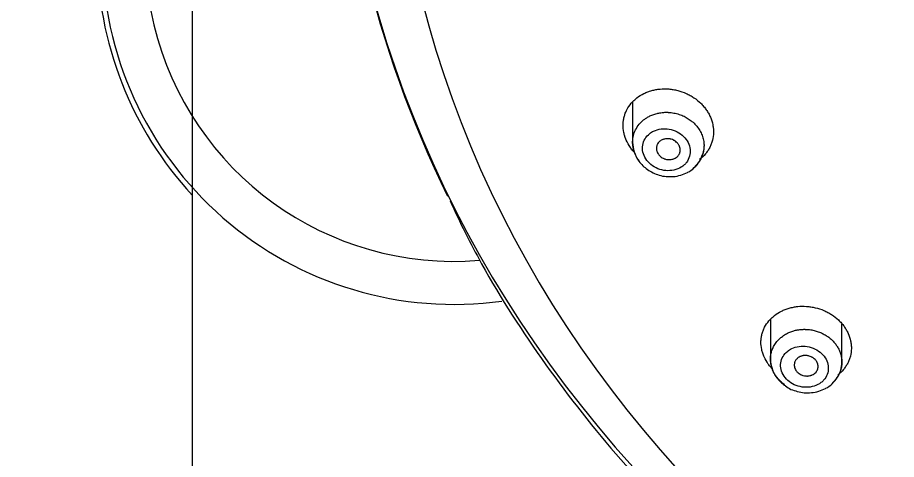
# Model space of a CAD drawing. Header units: millimetres. Extents: x 6110 to 6704, y -2661 to -1821.
# Drawn here: x 6320.92 to 6330.16, y -2176.34 to -2171.71 of the extents above; entities that cross this region are included whole.
import ezdxf

# ---------------------------------------------------------------- set-up
doc = ezdxf.new("R2010")
doc.units = ezdxf.units.MM
doc.header["$LTSCALE"] = 0.1
doc.linetypes.add('HIDDEN2', pattern=[4.7625, 3.175, -1.5875])
doc.layers.add('1', color=4, linetype='HIDDEN2', lineweight=13)
doc.layers.add('DIM', color=3, linetype='Continuous', lineweight=9)

msp = doc.modelspace()

# ---------------------------------------------------------------- hatches: boundary and pattern name
at = {"layer": 'DIM'}
h = msp.add_hatch(dxfattribs=at)
h.set_pattern_fill('ANSI31', color=2)
edge = h.paths.add_edge_path()
edge.add_line((6619.6172, -2595.9805), (6619.6172, -1962.2056))
edge.add_line((6634.6172, -1966.1101), (6619.6172, -1966.1101))
edge.add_line((6634.6172, -2610.9805), (6634.6172, -1966.1101))
edge.add_line((6634.6172, -2610.9805), (6184.4567, -2610.9805))
edge.add_line((6619.6172, -2595.9805), (6184.4567, -2595.9805))
edge.add_line((6184.4567, -2610.9805), (6184.4567, -2595.9805))

# ---------------------------------------------------------------- linework, layer by layer
at = {"layer": '1', "color": 7, "linetype": 'Continuous', "lineweight": -3}
for p, q in [((6322.7574, -2170.522), (6322.7574, -2216.4246)), ((6327.384, -2172.5949), (6327.384, -2173.0164)), ((6328.8322, -2174.8762), (6328.8322, -2175.2922)), ((6329.5822, -2175.3224), (6329.5822, -2174.9259))]:
    msp.add_line(p, q, dxfattribs=at)
for radius, start, end in [(3.2435, 112.42688, 274.725), (3.7496, 180, 222.82875), (3.6951, 180, 277.83562)]:
    msp.add_arc((6325.5074, -2171.022), radius, start, end, dxfattribs=at)
for centre, major_axis, start_param, end_param in [((6338.0093, -2168.509), (-13.75, 0), 3.141606, 7.301236), ((6338.0093, -2168.8384), (13.1753, 0), 4.984867, 10.723113), ((6338.0093, -2168.5303), (-13.75, 0), 5.884468, 6.700528)]:
    msp.add_ellipse(centre, major_axis=major_axis, ratio=0.906308, start_param=start_param, end_param=end_param, dxfattribs=at)
for points, knots in [([(6327.396, -2173.1144), (6327.3932, -2173.1113), (6327.3904, -2173.1081), (6327.3828, -2173.0992), (6327.378, -2173.0933), (6327.3688, -2173.0814), (6327.3644, -2173.0754), (6327.343, -2173.0449), (6327.3288, -2173.0196), (6327.3144, -2172.9867), (6327.3103, -2172.9767), (6327.3067, -2172.9666), (6327.3043, -2172.9598), (6327.3032, -2172.9564), (6327.2978, -2172.9394), (6327.2943, -2172.9257), (6327.286, -2172.8847), (6327.2835, -2172.8573), (6327.2842, -2172.823), (6327.2846, -2172.8161), (6327.2856, -2172.8024), (6327.2864, -2172.7957), (6327.2891, -2172.7755), (6327.2943, -2172.7491), (6327.3025, -2172.7234), (6327.3097, -2172.7045), (6327.3123, -2172.6982), (6327.3179, -2172.6858), (6327.3209, -2172.6796), (6327.3365, -2172.6495), (6327.3516, -2172.6271), (6327.3781, -2172.5957), (6327.3876, -2172.5856), (6327.4079, -2172.5663), (6327.4185, -2172.5572), (6327.4518, -2172.5316), (6327.4759, -2172.5166), (6327.5084, -2172.5006), (6327.5151, -2172.4976), (6327.5285, -2172.4917), (6327.5353, -2172.489), (6327.5559, -2172.4812), (6327.584, -2172.4721), (6327.613, -2172.4655), (6327.6352, -2172.4616), (6327.6426, -2172.4604), (6327.6577, -2172.4584), (6327.6653, -2172.4575), (6327.7036, -2172.4541), (6327.7342, -2172.454), (6327.7804, -2172.4578), (6327.7958, -2172.4598), (6327.8189, -2172.4637), (6327.8267, -2172.4651), (6327.8421, -2172.4684), (6327.8497, -2172.4702), (6327.8877, -2172.48), (6327.9172, -2172.4902), (6327.96, -2172.5093), (6327.974, -2172.5163), (6328.0016, -2172.5315), (6328.0148, -2172.5396), (6328.0533, -2172.5655), (6328.0771, -2172.5847), (6328.1045, -2172.6113), (6328.1099, -2172.6167), (6328.1203, -2172.6278), (6328.1254, -2172.6335), (6328.1401, -2172.6506), (6328.1583, -2172.6742), (6328.174, -2172.6989), (6328.1847, -2172.718), (6328.1881, -2172.7244), (6328.1947, -2172.7375), (6328.1978, -2172.7441), (6328.2123, -2172.7773), (6328.2208, -2172.8043), (6328.2292, -2172.8453), (6328.2312, -2172.859), (6328.2331, -2172.8798), (6328.2335, -2172.8868), (6328.234, -2172.9006), (6328.234, -2172.9075), (6328.2333, -2172.9417), (6328.2296, -2172.9685), (6328.2213, -2173.0014), (6328.2194, -2173.0079), (6328.2153, -2173.0209), (6328.213, -2173.0274), (6328.2058, -2173.0464), (6328.1947, -2173.071), (6328.181, -2173.0943), (6328.1696, -2173.1113), (6328.1656, -2173.1169), (6328.1574, -2173.1279), (6328.1531, -2173.1333), (6328.1307, -2173.1598), (6328.1105, -2173.179), (6328.088, -2173.1964)], [0, 0, 0, 0, 0.005901, 0.005901, 0.016477, 0.016477, 0.027052, 0.027052, 0.069354, 0.069354, 0.07993, 0.085218, 0.085218, 0.090505, 0.090505, 0.111656, 0.111656, 0.153959, 0.153959, 0.164534, 0.164534, 0.17511, 0.17511, 0.196261, 0.217412, 0.217412, 0.227987, 0.227987, 0.238563, 0.238563, 0.280865, 0.280865, 0.302016, 0.302016, 0.323167, 0.323167, 0.365469, 0.365469, 0.376044, 0.376044, 0.38662, 0.38662, 0.407771, 0.428922, 0.428922, 0.439498, 0.439498, 0.450073, 0.450073, 0.492375, 0.492375, 0.513526, 0.513526, 0.524102, 0.524102, 0.534677, 0.534677, 0.576979, 0.576979, 0.59813, 0.59813, 0.619281, 0.619281, 0.661583, 0.661583, 0.672159, 0.672159, 0.682734, 0.682734, 0.703885, 0.725037, 0.725037, 0.735612, 0.735612, 0.746188, 0.746188, 0.78849, 0.78849, 0.809641, 0.809641, 0.820216, 0.820216, 0.830792, 0.830792, 0.873094, 0.873094, 0.883669, 0.883669, 0.894245, 0.894245, 0.915396, 0.936547, 0.936547, 0.947122, 0.947122, 0.957698, 0.957698, 1, 1, 1, 1]), ([(6327.384, -2173.0166), (6327.384, -2173.0031), (6327.3863, -2172.9687), (6327.4001, -2172.9135), (6327.4306, -2172.8529), (6327.4669, -2172.8097), (6327.5001, -2172.7807), (6327.5259, -2172.7619), (6327.5578, -2172.7432), (6327.5963, -2172.7259), (6327.6376, -2172.713), (6327.6768, -2172.7053), (6327.7091, -2172.702), (6327.732, -2172.7011), (6327.7477, -2172.7013), (6327.7751, -2172.7022), (6327.8177, -2172.7072), (6327.8733, -2172.7216), (6327.9239, -2172.7421), (6327.9687, -2172.7673), (6328.011, -2172.7983), (6328.0499, -2172.8359), (6328.0839, -2172.8807), (6328.1097, -2172.9292), (6328.1268, -2172.9802), (6328.1332, -2173.0214), (6328.134, -2173.0452), (6328.134, -2173.0515)], [0, 0, 0, 0, 0.038503, 0.099026, 0.163435, 0.231744, 0.256694, 0.285879, 0.319299, 0.356951, 0.398333, 0.43297, 0.460856, 0.481989, 0.491702, 0.501197, 0.551952, 0.600394, 0.646529, 0.69036, 0.731895, 0.782176, 0.832278, 0.882221, 0.932019, 0.981692, 1, 1, 1, 1]), ([(6327.9253, -2173.2534), (6327.9253, -2173.2534), (6327.9253, -2173.2534), (6327.9341, -2173.2454), (6327.9421, -2173.2367), (6327.9641, -2173.2082), (6327.9753, -2173.1861), (6327.9883, -2173.14), (6327.9904, -2173.1154), (6327.9853, -2173.0668), (6327.978, -2173.0422), (6327.955, -2172.9961), (6327.9389, -2172.9741), (6327.9, -2172.9357), (6327.8766, -2172.9189), (6327.8259, -2172.8928), (6327.7977, -2172.8833), (6327.7411, -2172.8731), (6327.7118, -2172.8722), (6327.6561, -2172.8791), (6327.629, -2172.8869), (6327.5901, -2172.9056), (6327.5762, -2172.9141), (6327.5437, -2172.9394), (6327.5268, -2172.9583), (6327.5019, -2172.9999), (6327.4934, -2173.023), (6327.486, -2173.0703), (6327.4869, -2173.0951), (6327.4977, -2173.1434), (6327.5078, -2173.1675), (6327.536, -2173.2117), (6327.5546, -2173.2325), (6327.5977, -2173.2676), (6327.6229, -2173.2824), (6327.6762, -2173.3038), (6327.7051, -2173.3108), (6327.7622, -2173.3157), (6327.7912, -2173.3138), (6327.845, -2173.3018), (6327.8706, -2173.2915), (6327.9045, -2173.2706), (6327.9154, -2173.2624), (6327.9253, -2173.2534)], [0, 0, 0, 0, 0.000004, 0.000004, 0.025037, 0.025037, 0.077949, 0.077949, 0.130397, 0.130397, 0.182918, 0.182918, 0.236031, 0.236031, 0.290023, 0.290023, 0.344793, 0.344793, 0.399822, 0.399822, 0.454843, 0.454843, 0.488238, 0.488238, 0.541709, 0.541709, 0.594408, 0.594408, 0.646778, 0.646778, 0.699415, 0.699415, 0.752811, 0.752811, 0.807124, 0.807124, 0.862085, 0.862085, 0.917131, 0.917131, 0.971685, 0.971685, 1, 1, 1, 1]), ([(6327.4566, -2173.2163), (6327.4504, -2173.2085), (6327.4377, -2173.1911), (6327.4208, -2173.1629), (6327.4064, -2173.1321), (6327.3954, -2173.1004), (6327.3879, -2173.0681), (6327.3846, -2173.0401), (6327.384, -2173.0229), (6327.384, -2173.0166)], [0, 0, 0, 0, 0.132592, 0.288625, 0.444306, 0.599655, 0.754697, 0.909452, 1, 1, 1, 1]), ([(6327.3841, -2173.0174), (6327.3847, -2173.0517), (6327.3959, -2173.1203), (6327.4471, -2173.2211), (6327.5379, -2173.3091), (6327.6414, -2173.3571), (6327.7159, -2173.3747), (6327.7452, -2173.3748), (6327.7501, -2173.3747)], [0, 0, 0, 0, 0.1845, 0.386355, 0.606335, 0.846399, 0.974381, 1, 1, 1, 1]), ([(6327.8422, -2173.1758), (6327.836, -2173.1801), (6327.8295, -2173.1839), (6327.819, -2173.1885), (6327.8155, -2173.1899), (6327.8081, -2173.1924), (6327.8043, -2173.1935), (6327.7928, -2173.1962), (6327.7849, -2173.1973), (6327.7729, -2173.198), (6327.7689, -2173.1981), (6327.7607, -2173.1978), (6327.7566, -2173.1975), (6327.7444, -2173.1961), (6327.7364, -2173.1945), (6327.7245, -2173.191), (6327.7206, -2173.1897), (6327.7128, -2173.1867), (6327.7091, -2173.185), (6327.698, -2173.1796), (6327.691, -2173.1755), (6327.6777, -2173.1658), (6327.6717, -2173.1606), (6327.6634, -2173.152), (6327.6608, -2173.149), (6327.6559, -2173.1428), (6327.6536, -2173.1396), (6327.6473, -2173.1298), (6327.6438, -2173.123), (6327.6397, -2173.1125), (6327.6385, -2173.1089), (6327.6365, -2173.1017), (6327.6358, -2173.0981), (6327.6341, -2173.0873), (6327.6337, -2173.0801), (6327.6344, -2173.0693), (6327.6349, -2173.0657), (6327.6361, -2173.0587), (6327.6378, -2173.0518), (6327.6402, -2173.0451), (6327.6431, -2173.0386), (6327.6447, -2173.0354), (6327.65, -2173.026), (6327.6543, -2173.0203), (6327.6616, -2173.0122), (6327.6643, -2173.0097), (6327.6698, -2173.0048), (6327.6727, -2173.0025), (6327.6818, -2172.996), (6327.6883, -2172.9923), (6327.6988, -2172.9876), (6327.7025, -2172.9862), (6327.7098, -2172.9837), (6327.7136, -2172.9826), (6327.725, -2172.9799), (6327.7329, -2172.9788), (6327.7491, -2172.9779), (6327.7572, -2172.9781), (6327.7693, -2172.9795), (6327.7734, -2172.9801), (6327.7814, -2172.9818), (6327.7855, -2172.9828), (6327.7974, -2172.9862), (6327.8051, -2172.9892), (6327.8161, -2172.9946), (6327.8198, -2172.9965), (6327.8268, -2173.0008), (6327.8303, -2173.003), (6327.8401, -2173.0101), (6327.8462, -2173.0154), (6327.8545, -2173.024), (6327.8571, -2173.0271), (6327.862, -2173.0332), (6327.8666, -2173.0396), (6327.8704, -2173.0462), (6327.873, -2173.0513), (6327.8739, -2173.053), (6327.8754, -2173.0565), (6327.8762, -2173.0582), (6327.8796, -2173.0671), (6327.8816, -2173.0742), (6327.8833, -2173.085), (6327.8837, -2173.0887), (6327.884, -2173.0959), (6327.884, -2173.0996), (6327.8833, -2173.1103), (6327.882, -2173.1173), (6327.8789, -2173.1276), (6327.8777, -2173.1309), (6327.8749, -2173.1375), (6327.8717, -2173.1439), (6327.8678, -2173.1498), (6327.8635, -2173.1556), (6327.8612, -2173.1585), (6327.8538, -2173.1666), (6327.8483, -2173.1714), (6327.8422, -2173.1758)], [0, 0, 0, 0, 0.03125, 0.03125, 0.046875, 0.046875, 0.0625, 0.0625, 0.09375, 0.09375, 0.109375, 0.109375, 0.125, 0.125, 0.15625, 0.15625, 0.171875, 0.171875, 0.1875, 0.1875, 0.21875, 0.21875, 0.25, 0.25, 0.265625, 0.265625, 0.28125, 0.28125, 0.3125, 0.3125, 0.328125, 0.328125, 0.34375, 0.34375, 0.375, 0.375, 0.390625, 0.390625, 0.40625, 0.421875, 0.421875, 0.4375, 0.4375, 0.46875, 0.46875, 0.484375, 0.484375, 0.5, 0.5, 0.53125, 0.53125, 0.546875, 0.546875, 0.5625, 0.5625, 0.59375, 0.59375, 0.625, 0.625, 0.640625, 0.640625, 0.65625, 0.65625, 0.6875, 0.6875, 0.703125, 0.703125, 0.71875, 0.71875, 0.75, 0.75, 0.765625, 0.765625, 0.78125, 0.796875, 0.796875, 0.804687, 0.804687, 0.8125, 0.8125, 0.84375, 0.84375, 0.859375, 0.859375, 0.875, 0.875, 0.90625, 0.90625, 0.921875, 0.921875, 0.9375, 0.953125, 0.953125, 0.96875, 0.96875, 1, 1, 1, 1]), ([(6328.134, -2173.0515), (6328.134, -2173.061), (6328.1328, -2173.0871), (6328.1274, -2173.1165), (6328.1216, -2173.136), (6328.1205, -2173.1396)], [0, 0, 0, 0, 0.316571, 0.873289, 1, 1, 1, 1]), ([(6327.9619, -2173.3313), (6327.9626, -2173.331), (6327.9894, -2173.3201), (6328.0339, -2173.2828), (6328.0887, -2173.22), (6328.1113, -2173.1698), (6328.1195, -2173.1433)], [0, 0, 0, 0, 0.00832, 0.333354, 0.669816, 1, 1, 1, 1]), ([(6328.1205, -2173.1396), (6328.1164, -2173.1526), (6328.1047, -2173.1822), (6328.0784, -2173.2264), (6328.0532, -2173.2552), (6328.0389, -2173.2687)], [0, 0, 0, 0, 0.267969, 0.62606, 1, 1, 1, 1]), ([(6327.7501, -2173.3747), (6327.7708, -2173.3766), (6327.8177, -2173.3772), (6327.8907, -2173.3634), (6327.9386, -2173.3438), (6327.9619, -2173.3313)], [0, 0, 0, 0, 0.276764, 0.634908, 1, 1, 1, 1]), ([(6325.4662, -2173.63), (6325.5679, -2173.8542), (6325.8634, -2174.4465), (6326.4568, -2175.3608), (6327.2417, -2176.3581), (6328.1332, -2177.2793), (6329.1185, -2178.1175), (6330.1898, -2178.8631), (6331.3353, -2179.5125), (6332.5483, -2180.0467), (6333.3933, -2180.3577), (6333.8352, -2180.4704), (6333.8448, -2180.4729)], [0, 0, 0, 0, 0.068553, 0.18436, 0.300257, 0.416246, 0.532326, 0.648492, 0.764733, 0.881039, 0.997401, 1, 1, 1, 1]), ([(6328.8443, -2175.386), (6328.8417, -2175.3833), (6328.8392, -2175.3805), (6328.8342, -2175.3749), (6328.8318, -2175.372), (6328.827, -2175.3663), (6328.8246, -2175.3635), (6328.8177, -2175.3548), (6328.8132, -2175.349), (6328.7919, -2175.3194), (6328.7775, -2175.2947), (6328.763, -2175.2626), (6328.7603, -2175.2562), (6328.7552, -2175.2431), (6328.7528, -2175.2364), (6328.7463, -2175.2166), (6328.7427, -2175.2033), (6328.7343, -2175.1634), (6328.7317, -2175.1366), (6328.7323, -2175.103), (6328.7326, -2175.0963), (6328.7337, -2175.083), (6328.7344, -2175.0764), (6328.737, -2175.0567), (6328.742, -2175.0309), (6328.75, -2175.0057), (6328.7571, -2174.9871), (6328.7597, -2174.981), (6328.7651, -2174.9687), (6328.768, -2174.9627), (6328.7834, -2174.9332), (6328.7983, -2174.911), (6328.8202, -2174.8851), (6328.8247, -2174.88), (6328.8341, -2174.8701), (6328.8389, -2174.8652), (6328.854, -2174.8508), (6328.8645, -2174.8417), (6328.8975, -2174.8161), (6328.9214, -2174.8011), (6328.9538, -2174.785), (6328.9604, -2174.7819), (6328.9738, -2174.7759), (6328.9806, -2174.7731), (6329.0011, -2174.7652), (6329.0291, -2174.7559), (6329.0581, -2174.749), (6329.0803, -2174.7447), (6329.0877, -2174.7434), (6329.1028, -2174.7412), (6329.1104, -2174.7403), (6329.1487, -2174.7363), (6329.1795, -2174.7358), (6329.2258, -2174.7389), (6329.2413, -2174.7406), (6329.2645, -2174.7441), (6329.2723, -2174.7455), (6329.2878, -2174.7485), (6329.2955, -2174.7502), (6329.3337, -2174.7592), (6329.3633, -2174.769), (6329.3992, -2174.7842), (6329.4063, -2174.7874), (6329.4204, -2174.7941), (6329.4274, -2174.7976), (6329.4482, -2174.8086), (6329.4616, -2174.8164), (6329.5003, -2174.8414), (6329.5242, -2174.86), (6329.5518, -2174.8859), (6329.5572, -2174.8912), (6329.5676, -2174.9019), (6329.5727, -2174.9074), (6329.5874, -2174.9241), (6329.6058, -2174.947), (6329.6215, -2174.9711), (6329.6323, -2174.9897), (6329.6358, -2174.996), (6329.6423, -2175.0087), (6329.6455, -2175.0152), (6329.66, -2175.0475), (6329.6686, -2175.0737), (6329.6771, -2175.1138), (6329.6792, -2175.1272), (6329.6812, -2175.1476), (6329.6816, -2175.1543), (6329.6821, -2175.1678), (6329.6822, -2175.1745), (6329.6816, -2175.2079), (6329.6781, -2175.2341), (6329.67, -2175.2664), (6329.6681, -2175.2728), (6329.6641, -2175.2855), (6329.6619, -2175.2918), (6329.6548, -2175.3105), (6329.6439, -2175.3347), (6329.6304, -2175.3576), (6329.6192, -2175.3743), (6329.6153, -2175.3798), (6329.6071, -2175.3907), (6329.6028, -2175.396), (6329.5808, -2175.4222), (6329.5608, -2175.4413), (6329.5385, -2175.4586)], [0, 0, 0, 0, 0.005375, 0.005375, 0.010666, 0.010666, 0.015957, 0.015957, 0.026538, 0.026538, 0.068862, 0.068862, 0.079443, 0.079443, 0.090024, 0.090024, 0.111187, 0.111187, 0.153511, 0.153511, 0.164092, 0.164092, 0.174673, 0.174673, 0.195835, 0.216998, 0.216998, 0.227579, 0.227579, 0.23816, 0.23816, 0.280484, 0.280484, 0.291065, 0.291065, 0.301647, 0.301647, 0.322809, 0.322809, 0.365133, 0.365133, 0.375714, 0.375714, 0.386295, 0.386295, 0.407458, 0.42862, 0.42862, 0.439201, 0.439201, 0.449782, 0.449782, 0.492107, 0.492107, 0.513269, 0.513269, 0.52385, 0.52385, 0.534431, 0.534431, 0.576755, 0.576755, 0.587337, 0.587337, 0.597918, 0.597918, 0.61908, 0.61908, 0.661404, 0.661404, 0.671986, 0.671986, 0.682567, 0.682567, 0.703729, 0.724891, 0.724891, 0.735472, 0.735472, 0.746053, 0.746053, 0.788378, 0.788378, 0.80954, 0.80954, 0.820121, 0.820121, 0.830702, 0.830702, 0.873027, 0.873027, 0.883608, 0.883608, 0.894189, 0.894189, 0.915351, 0.936513, 0.936513, 0.947094, 0.947094, 0.957676, 0.957676, 1, 1, 1, 1]), ([(6328.8322, -2175.2924), (6328.8321, -2175.2875), (6328.8326, -2175.2697), (6328.8363, -2175.2384), (6328.8469, -2175.1984), (6328.8645, -2175.1575), (6328.8903, -2175.1168), (6328.9188, -2175.0847), (6328.9459, -2175.0609), (6328.9678, -2175.0447), (6328.99, -2175.0307), (6329.0121, -2175.0189), (6329.0339, -2175.009), (6329.0552, -2175.0009), (6329.0757, -2174.9945), (6329.0952, -2174.9894), (6329.1137, -2174.9856), (6329.131, -2174.9828), (6329.1471, -2174.9809), (6329.1618, -2174.9798), (6329.1751, -2174.9791), (6329.1871, -2174.9789), (6329.1976, -2174.979), (6329.2121, -2174.9795), (6329.2312, -2174.9808), (6329.255, -2174.9837), (6329.2784, -2174.988), (6329.3014, -2174.9934), (6329.3239, -2175.0001), (6329.3458, -2175.0079), (6329.367, -2175.0168), (6329.3875, -2175.0268), (6329.4071, -2175.0377), (6329.4259, -2175.0495), (6329.4437, -2175.0622), (6329.4606, -2175.0756), (6329.4765, -2175.0898), (6329.4913, -2175.1046), (6329.5051, -2175.12), (6329.5178, -2175.1359), (6329.5293, -2175.1523), (6329.5397, -2175.169), (6329.5524, -2175.1924), (6329.5659, -2175.2237), (6329.5773, -2175.2643), (6329.5829, -2175.3078), (6329.5818, -2175.3537), (6329.5727, -2175.4009), (6329.5547, -2175.4483), (6329.5272, -2175.4943), (6329.5027, -2175.5223), (6329.4889, -2175.5355)], [0, 0, 0, 0, 0.011653, 0.042013, 0.074711, 0.10975, 0.14713, 0.186852, 0.208189, 0.228521, 0.247849, 0.266173, 0.283492, 0.299807, 0.315118, 0.329423, 0.342724, 0.355021, 0.366313, 0.3766, 0.385882, 0.39416, 0.401433, 0.407702, 0.424323, 0.440826, 0.45721, 0.473476, 0.489625, 0.505658, 0.521574, 0.537375, 0.55306, 0.568632, 0.58409, 0.599435, 0.614668, 0.62979, 0.6448, 0.6597, 0.674492, 0.689174, 0.703749, 0.734383, 0.766835, 0.80111, 0.837214, 0.875152, 0.914927, 0.956542, 1, 1, 1, 1]), ([(6329.3776, -2175.5254), (6329.3776, -2175.5254), (6329.3776, -2175.5254), (6329.3865, -2175.5172), (6329.3947, -2175.5083), (6329.4166, -2175.4794), (6329.4275, -2175.4574), (6329.4398, -2175.4117), (6329.4415, -2175.3874), (6329.4355, -2175.3399), (6329.4279, -2175.316), (6329.4044, -2175.2716), (6329.3881, -2175.2505), (6329.3491, -2175.2138), (6329.3258, -2175.1978), (6329.2752, -2175.1732), (6329.2472, -2175.1644), (6329.1907, -2175.1552), (6329.1615, -2175.1548), (6329.106, -2175.1623), (6329.0791, -2175.1703), (6329.04, -2175.1892), (6329.0258, -2175.198), (6328.9931, -2175.2238), (6328.9763, -2175.2429), (6328.9518, -2175.2845), (6328.9437, -2175.3075), (6328.9371, -2175.3542), (6328.9384, -2175.3786), (6328.95, -2175.4256), (6328.9604, -2175.4488), (6328.989, -2175.4913), (6329.0077, -2175.5111), (6329.0507, -2175.5444), (6329.0758, -2175.5584), (6329.129, -2175.5786), (6329.1578, -2175.5849), (6329.2149, -2175.589), (6329.2439, -2175.5867), (6329.2978, -2175.5741), (6329.3235, -2175.5635), (6329.3572, -2175.5424), (6329.3679, -2175.5343), (6329.3776, -2175.5254)], [0, 0, 0, 0, 0.000003, 0.000003, 0.025925, 0.025925, 0.079424, 0.079424, 0.132176, 0.132176, 0.184591, 0.184591, 0.237221, 0.237221, 0.290549, 0.290549, 0.344767, 0.344767, 0.399514, 0.399514, 0.454242, 0.454242, 0.488647, 0.488647, 0.54279, 0.54279, 0.596038, 0.596038, 0.648601, 0.648601, 0.700983, 0.700983, 0.753777, 0.753777, 0.80741, 0.80741, 0.861931, 0.861931, 0.916974, 0.916974, 0.971944, 0.971944, 1, 1, 1, 1]), ([(6329.2907, -2175.4464), (6329.2846, -2175.4507), (6329.2781, -2175.4544), (6329.2677, -2175.4591), (6329.2641, -2175.4605), (6329.2567, -2175.4631), (6329.2529, -2175.4642), (6329.2414, -2175.467), (6329.2336, -2175.4682), (6329.2215, -2175.469), (6329.2175, -2175.4691), (6329.2092, -2175.4689), (6329.2051, -2175.4687), (6329.1929, -2175.4674), (6329.1849, -2175.4659), (6329.1729, -2175.4626), (6329.169, -2175.4613), (6329.1612, -2175.4585), (6329.1574, -2175.4569), (6329.1463, -2175.4517), (6329.1393, -2175.4477), (6329.1259, -2175.4383), (6329.1199, -2175.4332), (6329.1116, -2175.4248), (6329.109, -2175.4219), (6329.1041, -2175.4159), (6329.1018, -2175.4128), (6329.0955, -2175.4032), (6329.092, -2175.3966), (6329.0886, -2175.3881), (6329.0879, -2175.3864), (6329.0867, -2175.3829), (6329.0862, -2175.3811), (6329.0847, -2175.3758), (6329.084, -2175.3723), (6329.0822, -2175.3618), (6329.0819, -2175.3547), (6329.0826, -2175.3442), (6329.083, -2175.3407), (6329.0843, -2175.3338), (6329.0859, -2175.3271), (6329.0883, -2175.3205), (6329.0911, -2175.3141), (6329.0927, -2175.3109), (6329.098, -2175.3018), (6329.1022, -2175.2961), (6329.1095, -2175.2882), (6329.1121, -2175.2856), (6329.1177, -2175.2808), (6329.1206, -2175.2785), (6329.1296, -2175.2721), (6329.1361, -2175.2684), (6329.1466, -2175.2636), (6329.1502, -2175.2622), (6329.1575, -2175.2597), (6329.165, -2175.2575), (6329.1728, -2175.2559), (6329.1806, -2175.2547), (6329.1847, -2175.2542), (6329.1968, -2175.2534), (6329.205, -2175.2536), (6329.2171, -2175.2548), (6329.2212, -2175.2554), (6329.2293, -2175.2569), (6329.2334, -2175.2579), (6329.2453, -2175.2611), (6329.253, -2175.264), (6329.2642, -2175.2692), (6329.2678, -2175.2711), (6329.2749, -2175.2752), (6329.2784, -2175.2773), (6329.2883, -2175.2842), (6329.2943, -2175.2894), (6329.3013, -2175.2964), (6329.3026, -2175.2978), (6329.3053, -2175.3008), (6329.3091, -2175.3052), (6329.3148, -2175.3129), (6329.3186, -2175.3194), (6329.3221, -2175.326), (6329.3237, -2175.3294), (6329.3278, -2175.3397), (6329.3297, -2175.3467), (6329.3315, -2175.3573), (6329.3319, -2175.3608), (6329.3322, -2175.3679), (6329.3322, -2175.3715), (6329.3315, -2175.382), (6329.3303, -2175.3888), (6329.3272, -2175.3988), (6329.326, -2175.4022), (6329.3232, -2175.4086), (6329.32, -2175.4148), (6329.3162, -2175.4207), (6329.3119, -2175.4264), (6329.3097, -2175.4292), (6329.3023, -2175.4372), (6329.2968, -2175.442), (6329.2907, -2175.4464)], [0, 0, 0, 0, 0.03125, 0.03125, 0.046875, 0.046875, 0.0625, 0.0625, 0.09375, 0.09375, 0.109375, 0.109375, 0.125, 0.125, 0.15625, 0.15625, 0.171875, 0.171875, 0.1875, 0.1875, 0.21875, 0.21875, 0.25, 0.25, 0.265625, 0.265625, 0.28125, 0.28125, 0.3125, 0.3125, 0.320312, 0.320312, 0.328125, 0.328125, 0.34375, 0.34375, 0.375, 0.375, 0.390625, 0.390625, 0.40625, 0.421875, 0.421875, 0.4375, 0.4375, 0.46875, 0.46875, 0.484375, 0.484375, 0.5, 0.5, 0.53125, 0.53125, 0.546875, 0.546875, 0.5625, 0.578125, 0.578125, 0.59375, 0.59375, 0.625, 0.625, 0.640625, 0.640625, 0.65625, 0.65625, 0.6875, 0.6875, 0.703125, 0.703125, 0.71875, 0.71875, 0.75, 0.75, 0.757812, 0.757812, 0.765625, 0.78125, 0.796875, 0.796875, 0.8125, 0.8125, 0.84375, 0.84375, 0.859375, 0.859375, 0.875, 0.875, 0.90625, 0.90625, 0.921875, 0.921875, 0.9375, 0.953125, 0.953125, 0.96875, 0.96875, 1, 1, 1, 1]), ([(6328.9787, -2175.5582), (6328.9763, -2175.5565), (6328.97, -2175.5519), (6328.9492, -2175.5357), (6328.9185, -2175.507), (6328.8844, -2175.4639), (6328.858, -2175.4165), (6328.84, -2175.3657), (6328.8331, -2175.3238), (6328.8322, -2175.2993), (6328.8322, -2175.2924)], [0, 0, 0, 0, 0.026354, 0.069952, 0.238312, 0.408498, 0.580571, 0.754592, 0.930617, 1, 1, 1, 1]), ([(6328.8322, -2175.2932), (6328.8329, -2175.3274), (6328.8442, -2175.3953), (6328.8945, -2175.4925), (6328.9487, -2175.5432), (6328.9808, -2175.5655)], [0, 0, 0, 0, 0.315657, 0.660248, 1, 1, 1, 1]), ([(6329.4119, -2175.5985), (6329.4125, -2175.5983), (6329.4391, -2175.5873), (6329.4832, -2175.5502), (6329.538, -2175.4874), (6329.5739, -2175.4087), (6329.582, -2175.3521), (6329.582, -2175.322)], [0, 0, 0, 0, 0.005814, 0.241885, 0.48615, 0.738795, 1, 1, 1, 1]), ([(6328.9808, -2175.5655), (6328.9835, -2175.5682), (6329.0186, -2175.6016), (6329.0931, -2175.628), (6329.1869, -2175.6464), (6329.2639, -2175.6458), (6329.3411, -2175.631), (6329.3887, -2175.6111), (6329.4119, -2175.5985)], [0, 0, 0, 0, 0.025909, 0.325337, 0.484728, 0.650491, 0.823556, 1, 1, 1, 1])]:
    msp.add_open_spline(points, degree=3, knots=knots, dxfattribs=at)
msp.add_open_spline([(6328.1195, -2173.1433), (6328.1395, -2173.101), (6328.1338, -2173.0511)], degree=2, dxfattribs=at)

doc.saveas('drawing.dxf')
